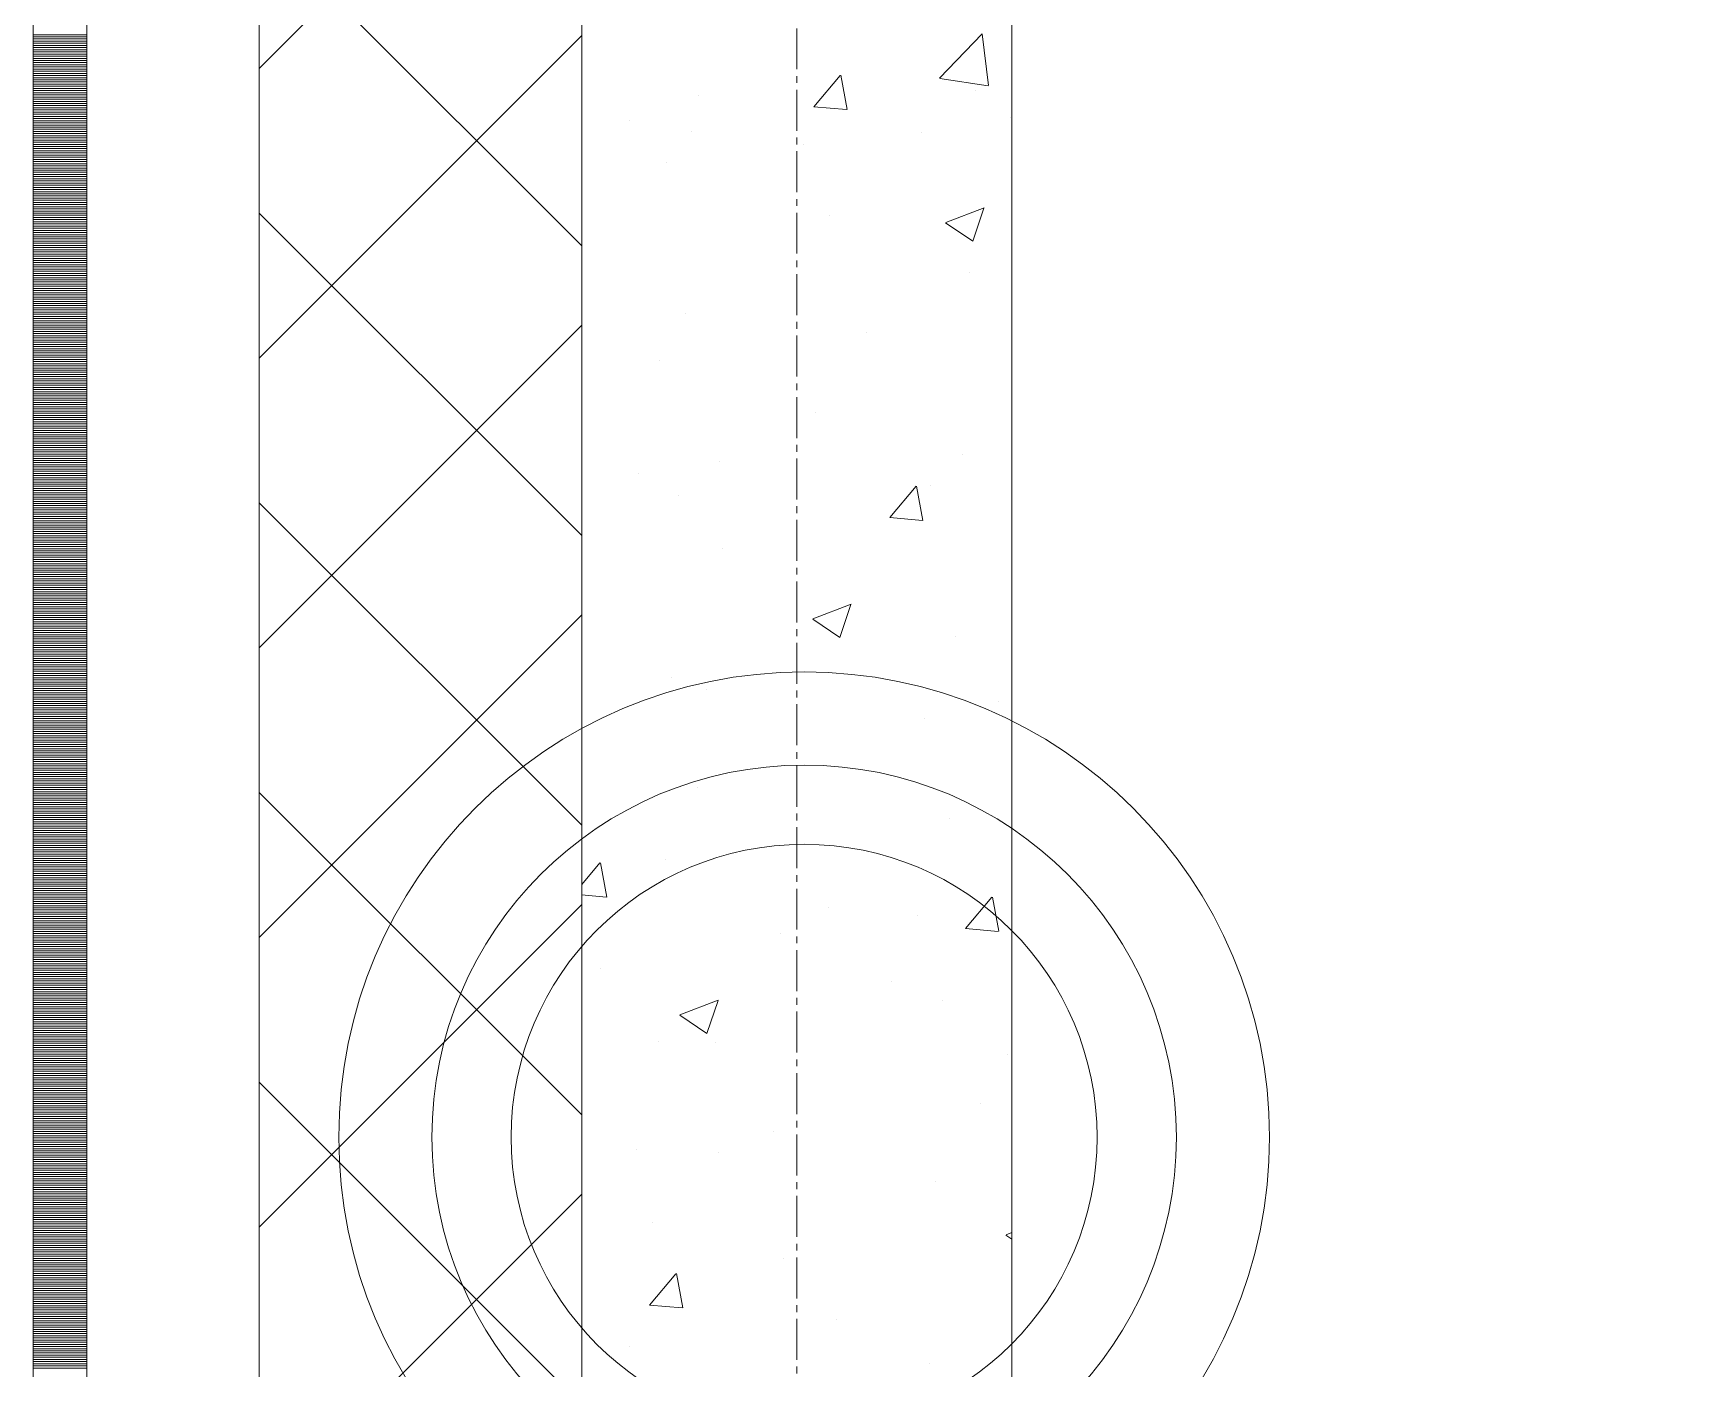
# Model space of a CAD drawing. Header units: millimetres. Extents: x 538266 to 1167394, y 114608 to 637157.
# Drawn here: x 828883 to 829653, y 192864 to 193485 of the extents above; entities that cross this region are included whole.
import ezdxf
from ezdxf.enums import TextEntityAlignment as Align

# ---------------------------------------------------------------- set-up
doc = ezdxf.new("R2010")
doc.units = ezdxf.units.MM
doc.linetypes.add('CENTER2', pattern=[28.575, 19.05, -3.175, 3.175, -3.175])
doc.linetypes.add('DASHED', pattern=[19.05, 12.7, -6.35])
doc.layers.get('Defpoints').update_dxf_attribs({"color": 140})
doc.layers.add('АР_Делит', color=120, linetype='Continuous', lineweight=0, plot=False)
for name, color, linetype, lineweight in [('АР_Стены ПЕНОблок', 52, 'Continuous', 20), ('АР_Тонкая', 254, 'Continuous', 5), ('АР_Утеплитель', 31, 'Continuous', 0), ('АР_Штриховка', 8, 'Continuous', 0)]:
    doc.layers.add(name, color=color, linetype=linetype, lineweight=lineweight)
doc.layers.add('РД_Оси_100', color=7, linetype='Continuous', lineweight=0, true_color=0x525252)
doc.styles.add('style1', font='ARIALN.TTF')

# ---------------------------------------------------------------- blocks, each defined once
blk = doc.blocks.new('2_этаж')
at = {"layer": 'АР_Делит', "color": 18, "true_color": 0x000000}
for radius in [216.34, 173.04, 136.21]:
    blk.add_circle((672876.96, 192971.33), radius, dxfattribs=at)
at = {"layer": 'АР_Стены ПЕНОблок', "color": 18, "linetype": 'Continuous', "lineweight": 20, "true_color": 0x000000}
for p, q in [((672773.57, 213213.25), (672773.57, 137013.25)), ((672973.57, 137013.25), (672973.57, 213213.25))]:
    blk.add_line(p, q, dxfattribs=at)
at = {"layer": 'АР_Тонкая', "color": 18, "linetype": 'Continuous', "lineweight": 5, "true_color": 0x000000}
for p, q in [((672518.57, 213213.25), (672518.57, 137013.25)), ((672543.57, 213213.25), (672543.57, 137013.25)), ((672543.57, 137013.25), (672543.57, 213213.25)), ((672623.57, 137013.25), (672623.57, 213213.25))]:
    blk.add_line(p, q, dxfattribs=at)
at = {"layer": 'АР_Утеплитель', "color": 18, "linetype": 'Continuous', "lineweight": 0, "true_color": 0x000000}
for p, q in [((672623.57, 213213.25), (672623.57, 137013.25)), ((672773.57, 137013.25), (672773.57, 213213.25))]:
    blk.add_line(p, q, dxfattribs=at)
at = {"layer": 'АР_Штриховка', "color": 18, "linetype": 'Continuous', "lineweight": 0, "true_color": 0x000000}
for p, q in [((672623.57, 193468.35), (672773.57, 193618.35)), ((672773.57, 193385.79), (672623.57, 193535.79)), ((672518.57, 193484), (672543.57, 193484)), ((672518.57, 193483), (672543.57, 193483)), ((672518.57, 193482), (672543.57, 193482)), ((672518.57, 193481), (672543.57, 193481)), ((672518.57, 193480), (672543.57, 193480)), ((672518.57, 193479), (672543.57, 193479)), ((672518.57, 193478), (672543.57, 193478)), ((672518.57, 193477), (672543.57, 193477)), ((672623.57, 193333.65), (672773.57, 193483.65)), ((672939.94, 193463.8), (672959.72, 193484.42)), ((672962.6, 193460.31), (672959.79, 193484.43)), ((672518.57, 193476), (672543.57, 193476)), ((672518.57, 193475), (672543.57, 193475)), ((672518.57, 193474), (672543.57, 193474)), ((672518.57, 193473), (672543.57, 193473)), ((672518.57, 193472), (672543.57, 193472)), ((672518.57, 193471), (672543.57, 193471)), ((672518.57, 193470), (672543.57, 193470)), ((672518.57, 193469), (672543.57, 193469)), ((672518.57, 193468), (672543.57, 193468)), ((672518.57, 193467), (672543.57, 193467)), ((672518.57, 193466), (672543.57, 193466)), ((672518.57, 193465), (672543.57, 193465)), ((672518.57, 193464), (672543.57, 193464)), ((672518.57, 193463), (672543.57, 193463)), ((672518.57, 193462), (672543.57, 193462)), ((672881.52, 193450.49), (672893.77, 193465.09)), ((672896.97, 193449.21), (672894.03, 193465.13)), ((672939.99, 193463.69), (672962.58, 193460.18)), ((672518.57, 193461), (672543.57, 193461)), ((672518.57, 193460), (672543.57, 193460)), ((672518.57, 193459), (672543.57, 193459)), ((672518.57, 193458), (672543.57, 193458)), ((672518.57, 193457), (672543.57, 193457)), ((672518.57, 193456), (672543.57, 193456)), ((672518.57, 193455), (672543.57, 193455)), ((672518.57, 193454), (672543.57, 193454)), ((672828.02, 193455.79), (672828.02, 193455.79)), ((672956.73, 193457.87), (672956.73, 193457.87)), ((672518.57, 193453), (672543.57, 193453)), ((672518.57, 193452), (672543.57, 193452)), ((672518.57, 193451), (672543.57, 193451)), ((672518.57, 193450), (672543.57, 193450)), ((672518.57, 193449), (672543.57, 193449)), ((672518.57, 193448), (672543.57, 193448)), ((672518.57, 193447), (672543.57, 193447)), ((672881.52, 193450.49), (672896.71, 193449.16)), ((672518.57, 193446), (672543.57, 193446)), ((672518.57, 193445), (672543.57, 193445)), ((672518.57, 193444), (672543.57, 193444)), ((672518.57, 193443), (672543.57, 193443)), ((672518.57, 193442), (672543.57, 193442)), ((672518.57, 193441), (672543.57, 193441)), ((672518.57, 193440), (672543.57, 193440)), ((672518.57, 193439), (672543.57, 193439)), ((672796, 193444.07), (672796, 193444.07)), ((672824.81, 193438.83), (672824.81, 193438.83)), ((672972.74, 193445.55), (672972.74, 193445.55)), ((672518.57, 193438), (672543.57, 193438)), ((672518.57, 193437), (672543.57, 193437)), ((672518.57, 193436), (672543.57, 193436)), ((672518.57, 193435), (672543.57, 193435)), ((672518.57, 193434), (672543.57, 193434)), ((672518.57, 193433), (672543.57, 193433)), ((672518.57, 193432), (672543.57, 193432)), ((672518.57, 193431), (672543.57, 193431)), ((672876.54, 193432.88), (672876.54, 193432.88)), ((672931.59, 193438.34), (672931.59, 193438.34)), ((672518.57, 193430), (672543.57, 193430)), ((672518.57, 193429), (672543.57, 193429)), ((672518.57, 193428), (672543.57, 193428)), ((672518.57, 193427), (672543.57, 193427)), ((672518.57, 193426), (672543.57, 193426)), ((672518.57, 193425), (672543.57, 193425)), ((672518.57, 193424), (672543.57, 193424)), ((672518.57, 193423), (672543.57, 193423)), ((672812.96, 193424.51), (672812.96, 193424.51)), ((672518.57, 193422), (672543.57, 193422)), ((672518.57, 193421), (672543.57, 193421)), ((672518.57, 193420), (672543.57, 193420)), ((672518.57, 193419), (672543.57, 193419)), ((672518.57, 193418), (672543.57, 193418)), ((672518.57, 193417), (672543.57, 193417)), ((672518.57, 193416), (672543.57, 193416)), ((672518.57, 193415), (672543.57, 193415)), ((672518.57, 193414), (672543.57, 193414)), ((672518.57, 193413), (672543.57, 193413)), ((672518.57, 193412), (672543.57, 193412)), ((672518.57, 193411), (672543.57, 193411)), ((672518.57, 193410), (672543.57, 193410)), ((672518.57, 193409), (672543.57, 193409)), ((672518.57, 193408), (672543.57, 193408)), ((672518.57, 193407), (672543.57, 193407)), ((672518.57, 193406), (672543.57, 193406)), ((672518.57, 193405), (672543.57, 193405)), ((672518.57, 193404), (672543.57, 193404)), ((672518.57, 193403), (672543.57, 193403)), ((672518.57, 193402), (672543.57, 193402)), ((672518.57, 193401), (672543.57, 193401)), ((672518.57, 193400), (672543.57, 193400)), ((672773.57, 193251.08), (672623.57, 193401.08)), ((672888.88, 193400.02), (672888.88, 193400.02)), ((672942.81, 193396.59), (672960.59, 193403.42)), ((672955.39, 193387.91), (672960.54, 193403.26)), ((672518.57, 193399), (672543.57, 193399)), ((672518.57, 193398), (672543.57, 193398)), ((672518.57, 193397), (672543.57, 193397)), ((672518.57, 193396), (672543.57, 193396)), ((672518.57, 193395), (672543.57, 193395)), ((672518.57, 193394), (672543.57, 193394)), ((672518.57, 193393), (672543.57, 193393)), ((672942.74, 193396.44), (672955.37, 193387.92)), ((672518.57, 193392), (672543.57, 193392)), ((672518.57, 193391), (672543.57, 193391)), ((672518.57, 193390), (672543.57, 193390)), ((672518.57, 193389), (672543.57, 193389)), ((672518.57, 193388), (672543.57, 193388)), ((672518.57, 193387), (672543.57, 193387)), ((672518.57, 193386), (672543.57, 193386)), ((672518.57, 193385), (672543.57, 193385)), ((672518.57, 193384), (672543.57, 193384)), ((672518.57, 193383), (672543.57, 193383)), ((672518.57, 193382), (672543.57, 193382)), ((672518.57, 193381), (672543.57, 193381)), ((672518.57, 193380), (672543.57, 193380)), ((672518.57, 193379), (672543.57, 193379)), ((672518.57, 193378), (672543.57, 193378)), ((672518.57, 193377), (672543.57, 193377)), ((672518.57, 193376), (672543.57, 193376)), ((672518.57, 193375), (672543.57, 193375)), ((672518.57, 193374), (672543.57, 193374)), ((672518.57, 193373), (672543.57, 193373)), ((672518.57, 193372), (672543.57, 193372)), ((672518.57, 193371), (672543.57, 193371)), ((672518.57, 193370), (672543.57, 193370)), ((672518.57, 193369), (672543.57, 193369)), ((672953.64, 193373.32), (672953.64, 193373.32)), ((672518.57, 193368), (672543.57, 193368)), ((672518.57, 193367), (672543.57, 193367)), ((672518.57, 193366), (672543.57, 193366)), ((672518.57, 193365), (672543.57, 193365)), ((672518.57, 193364), (672543.57, 193364)), ((672518.57, 193363), (672543.57, 193363)), ((672518.57, 193362), (672543.57, 193362)), ((672518.57, 193361), (672543.57, 193361)), ((672518.57, 193360), (672543.57, 193360)), ((672518.57, 193359), (672543.57, 193359)), ((672518.57, 193358), (672543.57, 193358)), ((672518.57, 193357), (672543.57, 193357)), ((672518.57, 193356), (672543.57, 193356)), ((672518.57, 193355), (672543.57, 193355)), ((672518.57, 193354), (672543.57, 193354)), ((672821.72, 193354.27), (672821.72, 193354.27)), ((672518.57, 193353), (672543.57, 193353)), ((672518.57, 193352), (672543.57, 193352)), ((672518.57, 193351), (672543.57, 193351)), ((672518.57, 193350), (672543.57, 193350)), ((672518.57, 193349), (672543.57, 193349)), ((672518.57, 193348), (672543.57, 193348)), ((672518.57, 193347), (672543.57, 193347)), ((672518.57, 193346), (672543.57, 193346)), ((672623.57, 193198.94), (672773.57, 193348.94)), ((672518.57, 193345), (672543.57, 193345)), ((672518.57, 193344), (672543.57, 193344)), ((672518.57, 193343), (672543.57, 193343)), ((672518.57, 193342), (672543.57, 193342)), ((672518.57, 193341), (672543.57, 193341)), ((672518.57, 193340), (672543.57, 193340)), ((672518.57, 193339), (672543.57, 193339)), ((672905.92, 193345.37), (672905.92, 193345.37)), ((672518.57, 193338), (672543.57, 193338)), ((672518.57, 193337), (672543.57, 193337)), ((672518.57, 193336), (672543.57, 193336)), ((672518.57, 193335), (672543.57, 193335)), ((672518.57, 193334), (672543.57, 193334)), ((672518.57, 193333), (672543.57, 193333)), ((672518.57, 193332), (672543.57, 193332)), ((672518.57, 193331), (672543.57, 193331)), ((672809.72, 193332.7), (672809.72, 193332.7)), ((672518.57, 193330), (672543.57, 193330)), ((672518.57, 193329), (672543.57, 193329)), ((672518.57, 193328), (672543.57, 193328)), ((672518.57, 193327), (672543.57, 193327)), ((672518.57, 193326), (672543.57, 193326)), ((672518.57, 193325), (672543.57, 193325)), ((672518.57, 193324), (672543.57, 193324)), ((672518.57, 193323), (672543.57, 193323)), ((672518.57, 193322), (672543.57, 193322)), ((672518.57, 193321), (672543.57, 193321)), ((672518.57, 193320), (672543.57, 193320)), ((672518.57, 193319), (672543.57, 193319)), ((672518.57, 193318), (672543.57, 193318)), ((672518.57, 193317), (672543.57, 193317)), ((672518.57, 193316), (672543.57, 193316)), ((672518.57, 193315), (672543.57, 193315)), ((672518.57, 193314), (672543.57, 193314)), ((672518.57, 193313), (672543.57, 193313)), ((672518.57, 193312), (672543.57, 193312)), ((672518.57, 193311), (672543.57, 193311)), ((672518.57, 193310), (672543.57, 193310)), ((672518.57, 193309), (672543.57, 193309)), ((672518.57, 193308), (672543.57, 193308)), ((672882.13, 193308.55), (672882.13, 193308.55)), ((672518.57, 193307), (672543.57, 193307)), ((672518.57, 193306), (672543.57, 193306)), ((672518.57, 193305), (672543.57, 193305)), ((672518.57, 193304), (672543.57, 193304)), ((672518.57, 193303), (672543.57, 193303)), ((672518.57, 193302), (672543.57, 193302)), ((672518.57, 193301), (672543.57, 193301)), ((672518.57, 193300), (672543.57, 193300)), ((672518.57, 193299), (672543.57, 193299)), ((672518.57, 193298), (672543.57, 193298)), ((672518.57, 193297), (672543.57, 193297)), ((672518.57, 193296), (672543.57, 193296)), ((672518.57, 193295), (672543.57, 193295)), ((672518.57, 193294), (672543.57, 193294)), ((672518.57, 193293), (672543.57, 193293)), ((672518.57, 193292), (672543.57, 193292)), ((672518.57, 193291), (672543.57, 193291)), ((672518.57, 193290), (672543.57, 193290)), ((672518.57, 193289), (672543.57, 193289)), ((672518.57, 193288), (672543.57, 193288)), ((672518.57, 193287), (672543.57, 193287)), ((672518.57, 193286), (672543.57, 193286)), ((672518.57, 193285), (672543.57, 193285)), ((672837.76, 193285.7), (672837.76, 193285.7)), ((672950.55, 193288.76), (672950.55, 193288.76)), ((672518.57, 193284), (672543.57, 193284)), ((672518.57, 193283), (672543.57, 193283)), ((672518.57, 193282), (672543.57, 193282)), ((672518.57, 193281), (672543.57, 193281)), ((672518.57, 193280), (672543.57, 193280)), ((672518.57, 193279), (672543.57, 193279)), ((672518.57, 193278), (672543.57, 193278)), ((672518.57, 193277), (672543.57, 193277)), ((672800.09, 193280.16), (672800.09, 193280.16)), ((672518.57, 193276), (672543.57, 193276)), ((672518.57, 193275), (672543.57, 193275)), ((672518.57, 193274), (672543.57, 193274)), ((672518.57, 193273), (672543.57, 193273)), ((672518.57, 193272), (672543.57, 193272)), ((672518.57, 193271), (672543.57, 193271)), ((672518.57, 193270), (672543.57, 193270)), ((672518.57, 193269), (672543.57, 193269)), ((672818.63, 193269.72), (672818.63, 193269.72)), ((672916.77, 193259.44), (672929.01, 193274.03)), ((672932.21, 193258.15), (672929.27, 193274.07)), ((672935.68, 193274.43), (672935.68, 193274.43)), ((672518.57, 193268), (672543.57, 193268)), ((672518.57, 193267), (672543.57, 193267)), ((672518.57, 193266), (672543.57, 193266)), ((672518.57, 193265), (672543.57, 193265)), ((672518.57, 193264), (672543.57, 193264)), ((672518.57, 193263), (672543.57, 193263)), ((672518.57, 193262), (672543.57, 193262)), ((672773.57, 193116.38), (672623.57, 193266.38)), ((672518.57, 193261), (672543.57, 193261)), ((672518.57, 193260), (672543.57, 193260)), ((672518.57, 193259), (672543.57, 193259)), ((672518.57, 193258), (672543.57, 193258)), ((672518.57, 193257), (672543.57, 193257)), ((672518.57, 193256), (672543.57, 193256)), ((672518.57, 193255), (672543.57, 193255)), ((672518.57, 193254), (672543.57, 193254)), ((672916.77, 193259.43), (672931.95, 193258.1)), ((672518.57, 193253), (672543.57, 193253)), ((672518.57, 193252), (672543.57, 193252)), ((672518.57, 193251), (672543.57, 193251)), ((672518.57, 193250), (672543.57, 193250)), ((672518.57, 193249), (672543.57, 193249)), ((672518.57, 193248), (672543.57, 193248)), ((672518.57, 193247), (672543.57, 193247)), ((672518.57, 193246), (672543.57, 193246)), ((672518.57, 193245), (672543.57, 193245)), ((672518.57, 193244), (672543.57, 193244)), ((672518.57, 193243), (672543.57, 193243)), ((672518.57, 193242), (672543.57, 193242)), ((672518.57, 193241), (672543.57, 193241)), ((672518.57, 193240), (672543.57, 193240)), ((672518.57, 193239), (672543.57, 193239)), ((672839.1, 193245.19), (672839.1, 193245.19)), ((672518.57, 193238), (672543.57, 193238)), ((672518.57, 193237), (672543.57, 193237)), ((672518.57, 193236), (672543.57, 193236)), ((672518.57, 193235), (672543.57, 193235)), ((672518.57, 193234), (672543.57, 193234)), ((672518.57, 193233), (672543.57, 193233)), ((672518.57, 193232), (672543.57, 193232)), ((672518.57, 193231), (672543.57, 193231)), ((672518.57, 193230), (672543.57, 193230)), ((672518.57, 193229), (672543.57, 193229)), ((672518.57, 193228), (672543.57, 193228)), ((672518.57, 193227), (672543.57, 193227)), ((672518.57, 193226), (672543.57, 193226)), ((672518.57, 193225), (672543.57, 193225)), ((672518.57, 193224), (672543.57, 193224)), ((672518.57, 193223), (672543.57, 193223)), ((672518.57, 193222), (672543.57, 193222)), ((672518.57, 193221), (672543.57, 193221)), ((672518.57, 193220), (672543.57, 193220)), ((672518.57, 193219), (672543.57, 193219)), ((672518.57, 193218), (672543.57, 193218)), ((672518.57, 193217), (672543.57, 193217)), ((672518.57, 193216), (672543.57, 193216)), ((672518.57, 193215), (672543.57, 193215)), ((672881.01, 193212.41), (672898.79, 193219.23)), ((672893.59, 193203.72), (672898.74, 193219.07)), ((672518.57, 193214), (672543.57, 193214)), ((672518.57, 193213), (672543.57, 193213)), ((672518.57, 193212), (672543.57, 193212)), ((672518.57, 193211), (672543.57, 193211)), ((672518.57, 193210), (672543.57, 193210)), ((672518.57, 193209), (672543.57, 193209)), ((672518.57, 193208), (672543.57, 193208)), ((672623.57, 193064.24), (672773.57, 193214.24)), ((672880.94, 193212.25), (672893.57, 193203.73)), ((672518.57, 193207), (672543.57, 193207)), ((672518.57, 193206), (672543.57, 193206)), ((672518.57, 193205), (672543.57, 193205)), ((672518.57, 193204), (672543.57, 193204)), ((672518.57, 193203), (672543.57, 193203)), ((672518.57, 193202), (672543.57, 193202)), ((672518.57, 193201), (672543.57, 193201)), ((672518.57, 193200), (672543.57, 193200)), ((672947.47, 193204.21), (672947.47, 193204.21)), ((672518.57, 193199), (672543.57, 193199)), ((672518.57, 193198), (672543.57, 193198)), ((672518.57, 193197), (672543.57, 193197)), ((672518.57, 193196), (672543.57, 193196)), ((672518.57, 193195), (672543.57, 193195)), ((672518.57, 193194), (672543.57, 193194)), ((672518.57, 193193), (672543.57, 193193)), ((672518.57, 193192), (672543.57, 193192)), ((672518.57, 193191), (672543.57, 193191)), ((672518.57, 193190), (672543.57, 193190)), ((672518.57, 193189), (672543.57, 193189)), ((672518.57, 193188), (672543.57, 193188)), ((672518.57, 193187), (672543.57, 193187)), ((672518.57, 193186), (672543.57, 193186)), ((672518.57, 193185), (672543.57, 193185)), ((672815.54, 193185.16), (672815.54, 193185.16)), ((672518.57, 193184), (672543.57, 193184)), ((672518.57, 193183), (672543.57, 193183)), ((672518.57, 193182), (672543.57, 193182)), ((672518.57, 193181), (672543.57, 193181)), ((672518.57, 193180), (672543.57, 193180)), ((672518.57, 193179), (672543.57, 193179)), ((672518.57, 193178), (672543.57, 193178)), ((672518.57, 193177), (672543.57, 193177)), ((672831.6, 193179.44), (672831.6, 193179.44)), ((672518.57, 193176), (672543.57, 193176)), ((672518.57, 193175), (672543.57, 193175)), ((672518.57, 193174), (672543.57, 193174)), ((672518.57, 193173), (672543.57, 193173)), ((672518.57, 193172), (672543.57, 193172)), ((672518.57, 193171), (672543.57, 193171)), ((672518.57, 193170), (672543.57, 193170)), ((672518.57, 193169), (672543.57, 193169)), ((672967.19, 193173.71), (672967.19, 193173.71)), ((672518.57, 193168), (672543.57, 193168)), ((672518.57, 193167), (672543.57, 193167)), ((672518.57, 193166), (672543.57, 193166)), ((672518.57, 193165), (672543.57, 193165)), ((672518.57, 193164), (672543.57, 193164)), ((672518.57, 193163), (672543.57, 193163)), ((672518.57, 193162), (672543.57, 193162)), ((672518.57, 193161), (672543.57, 193161)), ((672932.7, 193166.13), (672932.7, 193166.13)), ((672518.57, 193160), (672543.57, 193160)), ((672518.57, 193159), (672543.57, 193159)), ((672518.57, 193158), (672543.57, 193158)), ((672518.57, 193157), (672543.57, 193157)), ((672518.57, 193156), (672543.57, 193156)), ((672518.57, 193155), (672543.57, 193155)), ((672518.57, 193154), (672543.57, 193154)), ((672518.57, 193153), (672543.57, 193153)), ((672518.57, 193152), (672543.57, 193152)), ((672518.57, 193151), (672543.57, 193151)), ((672518.57, 193150), (672543.57, 193150)), ((672518.57, 193149), (672543.57, 193149)), ((672518.57, 193148), (672543.57, 193148)), ((672518.57, 193147), (672543.57, 193147)), ((672518.57, 193146), (672543.57, 193146)), ((672518.57, 193145), (672543.57, 193145)), ((672518.57, 193144), (672543.57, 193144)), ((672518.57, 193143), (672543.57, 193143)), ((672518.57, 193142), (672543.57, 193142)), ((672518.57, 193141), (672543.57, 193141)), ((672518.57, 193140), (672543.57, 193140)), ((672518.57, 193139), (672543.57, 193139)), ((672518.57, 193138), (672543.57, 193138)), ((672518.57, 193137), (672543.57, 193137)), ((672518.57, 193136), (672543.57, 193136)), ((672518.57, 193135), (672543.57, 193135)), ((672518.57, 193134), (672543.57, 193134)), ((672518.57, 193133), (672543.57, 193133)), ((672518.57, 193132), (672543.57, 193132)), ((672518.57, 193131), (672543.57, 193131)), ((672773.57, 192981.67), (672623.57, 193131.67)), ((672827.27, 193134.15), (672827.27, 193134.15)), ((672518.57, 193130), (672543.57, 193130)), ((672518.57, 193129), (672543.57, 193129)), ((672518.57, 193128), (672543.57, 193128)), ((672518.57, 193127), (672543.57, 193127)), ((672518.57, 193126), (672543.57, 193126)), ((672518.57, 193125), (672543.57, 193125)), ((672518.57, 193124), (672543.57, 193124)), ((672518.57, 193123), (672543.57, 193123)), ((672518.57, 193122), (672543.57, 193122)), ((672518.57, 193121), (672543.57, 193121)), ((672518.57, 193120), (672543.57, 193120)), ((672518.57, 193119), (672543.57, 193119)), ((672518.57, 193118), (672543.57, 193118)), ((672518.57, 193117), (672543.57, 193117)), ((672518.57, 193116), (672543.57, 193116)), ((672518.57, 193115), (672543.57, 193115)), ((672944.38, 193119.65), (672944.38, 193119.65)), ((672518.57, 193114), (672543.57, 193114)), ((672518.57, 193113), (672543.57, 193113)), ((672518.57, 193112), (672543.57, 193112)), ((672518.57, 193111), (672543.57, 193111)), ((672518.57, 193110), (672543.57, 193110)), ((672518.57, 193109), (672543.57, 193109)), ((672518.57, 193108), (672543.57, 193108)), ((672518.57, 193107), (672543.57, 193107)), ((672518.57, 193106), (672543.57, 193106)), ((672518.57, 193105), (672543.57, 193105)), ((672518.57, 193104), (672543.57, 193104)), ((672518.57, 193103), (672543.57, 193103)), ((672518.57, 193102), (672543.57, 193102)), ((672518.57, 193101), (672543.57, 193101)), ((672518.57, 193100), (672543.57, 193100)), ((672812.45, 193100.61), (672812.45, 193100.61)), ((672518.57, 193099), (672543.57, 193099)), ((672518.57, 193098), (672543.57, 193098)), ((672518.57, 193097), (672543.57, 193097)), ((672518.57, 193096), (672543.57, 193096)), ((672518.57, 193095), (672543.57, 193095)), ((672518.57, 193094), (672543.57, 193094)), ((672518.57, 193093), (672543.57, 193093)), ((672518.57, 193092), (672543.57, 193092)), ((672773.57, 193088.78), (672782.07, 193098.91)), ((672785.27, 193083.03), (672782.33, 193098.95)), ((672518.57, 193091), (672543.57, 193091)), ((672518.57, 193090), (672543.57, 193090)), ((672518.57, 193089), (672543.57, 193089)), ((672518.57, 193088), (672543.57, 193088)), ((672518.57, 193087), (672543.57, 193087)), ((672518.57, 193086), (672543.57, 193086)), ((672518.57, 193085), (672543.57, 193085)), ((672518.57, 193084), (672543.57, 193084)), ((672773.57, 193083.99), (672785.01, 193082.98)), ((672518.57, 193083), (672543.57, 193083)), ((672518.57, 193082), (672543.57, 193082)), ((672518.57, 193081), (672543.57, 193081)), ((672518.57, 193080), (672543.57, 193080)), ((672518.57, 193079), (672543.57, 193079)), ((672518.57, 193078), (672543.57, 193078)), ((672518.57, 193077), (672543.57, 193077)), ((672623.57, 192929.54), (672773.57, 193079.54)), ((672888.13, 193078.38), (672888.13, 193078.38)), ((672952.01, 193068.38), (672964.26, 193082.97)), ((672967.45, 193067.09), (672964.52, 193083.01)), ((672518.57, 193076), (672543.57, 193076)), ((672518.57, 193075), (672543.57, 193075)), ((672518.57, 193074), (672543.57, 193074)), ((672518.57, 193073), (672543.57, 193073)), ((672518.57, 193072), (672543.57, 193072)), ((672518.57, 193071), (672543.57, 193071)), ((672518.57, 193070), (672543.57, 193070)), ((672518.57, 193069), (672543.57, 193069)), ((672929.46, 193074.32), (672929.46, 193074.32)), ((672518.57, 193068), (672543.57, 193068)), ((672518.57, 193067), (672543.57, 193067)), ((672518.57, 193066), (672543.57, 193066)), ((672518.57, 193065), (672543.57, 193065)), ((672518.57, 193064), (672543.57, 193064)), ((672518.57, 193063), (672543.57, 193063)), ((672518.57, 193062), (672543.57, 193062)), ((672518.57, 193061), (672543.57, 193061)), ((672865.88, 193065.95), (672865.88, 193065.95)), ((672952.01, 193068.37), (672967.19, 193067.05)), ((672518.57, 193060), (672543.57, 193060)), ((672518.57, 193059), (672543.57, 193059)), ((672518.57, 193058), (672543.57, 193058)), ((672518.57, 193057), (672543.57, 193057)), ((672518.57, 193056), (672543.57, 193056)), ((672518.57, 193055), (672543.57, 193055)), ((672518.57, 193054), (672543.57, 193054)), ((672518.57, 193053), (672543.57, 193053)), ((672518.57, 193052), (672543.57, 193052)), ((672518.57, 193051), (672543.57, 193051)), ((672518.57, 193050), (672543.57, 193050)), ((672518.57, 193049), (672543.57, 193049)), ((672518.57, 193048), (672543.57, 193048)), ((672518.57, 193047), (672543.57, 193047)), ((672518.57, 193046), (672543.57, 193046)), ((672782.13, 193049.64), (672782.13, 193049.64)), ((672518.57, 193045), (672543.57, 193045)), ((672518.57, 193044), (672543.57, 193044)), ((672518.57, 193043), (672543.57, 193043)), ((672518.57, 193042), (672543.57, 193042)), ((672518.57, 193041), (672543.57, 193041)), ((672518.57, 193040), (672543.57, 193040)), ((672518.57, 193039), (672543.57, 193039)), ((672518.57, 193038), (672543.57, 193038)), ((672917.72, 193043.92), (672917.72, 193043.92)), ((672518.57, 193037), (672543.57, 193037)), ((672518.57, 193036), (672543.57, 193036)), ((672518.57, 193035), (672543.57, 193035)), ((672518.57, 193034), (672543.57, 193034)), ((672518.57, 193033), (672543.57, 193033)), ((672518.57, 193032), (672543.57, 193032)), ((672518.57, 193031), (672543.57, 193031)), ((672518.57, 193030), (672543.57, 193030)), ((672819.21, 193028.22), (672836.99, 193035.04)), ((672831.79, 193019.54), (672836.94, 193034.88)), ((672941.29, 193035.1), (672941.29, 193035.1)), ((672518.57, 193029), (672543.57, 193029)), ((672518.57, 193028), (672543.57, 193028)), ((672518.57, 193027), (672543.57, 193027)), ((672518.57, 193026), (672543.57, 193026)), ((672518.57, 193025), (672543.57, 193025)), ((672518.57, 193024), (672543.57, 193024)), ((672518.57, 193023), (672543.57, 193023)), ((672819.14, 193028.06), (672831.77, 193019.54)), ((672518.57, 193022), (672543.57, 193022)), ((672518.57, 193021), (672543.57, 193021)), ((672518.57, 193020), (672543.57, 193020)), ((672518.57, 193019), (672543.57, 193019)), ((672518.57, 193018), (672543.57, 193018)), ((672518.57, 193017), (672543.57, 193017)), ((672518.57, 193016), (672543.57, 193016)), ((672518.57, 193015), (672543.57, 193015)), ((672809.36, 193016.05), (672809.36, 193016.05)), ((672835.69, 193015.53), (672835.69, 193015.53)), ((672518.57, 193014), (672543.57, 193014)), ((672518.57, 193013), (672543.57, 193013)), ((672518.57, 193012), (672543.57, 193012)), ((672518.57, 193011), (672543.57, 193011)), ((672518.57, 193010), (672543.57, 193010)), ((672518.57, 193009), (672543.57, 193009)), ((672518.57, 193008), (672543.57, 193008)), ((672518.57, 193007), (672543.57, 193007)), ((672971.28, 193009.8), (672971.28, 193009.8)), ((672518.57, 193006), (672543.57, 193006)), ((672518.57, 193005), (672543.57, 193005)), ((672518.57, 193004), (672543.57, 193004)), ((672518.57, 193003), (672543.57, 193003)), ((672518.57, 193002), (672543.57, 193002)), ((672518.57, 193001), (672543.57, 193001)), ((672518.57, 193000), (672543.57, 193000)), ((672518.57, 192999), (672543.57, 192999)), ((672518.57, 192998), (672543.57, 192998)), ((672518.57, 192997), (672543.57, 192997)), ((672518.57, 192996), (672543.57, 192996)), ((672518.57, 192995), (672543.57, 192995)), ((672518.57, 192994), (672543.57, 192994)), ((672518.57, 192993), (672543.57, 192993)), ((672518.57, 192992), (672543.57, 192992)), ((672773.57, 192846.97), (672623.57, 192996.97)), ((672518.57, 192991), (672543.57, 192991)), ((672518.57, 192990), (672543.57, 192990)), ((672518.57, 192989), (672543.57, 192989)), ((672518.57, 192988), (672543.57, 192988)), ((672518.57, 192987), (672543.57, 192987)), ((672518.57, 192986), (672543.57, 192986)), ((672518.57, 192985), (672543.57, 192985)), ((672518.57, 192984), (672543.57, 192984)), ((672958.84, 192986.8), (672958.84, 192986.8)), ((672518.57, 192983), (672543.57, 192983)), ((672518.57, 192982), (672543.57, 192982)), ((672518.57, 192981), (672543.57, 192981)), ((672518.57, 192980), (672543.57, 192980)), ((672518.57, 192979), (672543.57, 192979)), ((672518.57, 192978), (672543.57, 192978)), ((672518.57, 192977), (672543.57, 192977)), ((672518.57, 192976), (672543.57, 192976)), ((672518.57, 192975), (672543.57, 192975)), ((672518.57, 192974), (672543.57, 192974)), ((672518.57, 192973), (672543.57, 192973)), ((672518.57, 192972), (672543.57, 192972)), ((672518.57, 192971), (672543.57, 192971)), ((672518.57, 192970), (672543.57, 192970)), ((672518.57, 192969), (672543.57, 192969)), ((672862.64, 192974.14), (672862.64, 192974.14)), ((672518.57, 192968), (672543.57, 192968)), ((672518.57, 192967), (672543.57, 192967)), ((672518.57, 192966), (672543.57, 192966)), ((672518.57, 192965), (672543.57, 192965)), ((672518.57, 192964), (672543.57, 192964)), ((672518.57, 192963), (672543.57, 192963)), ((672518.57, 192962), (672543.57, 192962)), ((672518.57, 192961), (672543.57, 192961)), ((672799.06, 192965.77), (672799.06, 192965.77)), ((672837.01, 192964.07), (672837.01, 192964.07)), ((672518.57, 192960), (672543.57, 192960)), ((672518.57, 192959), (672543.57, 192959)), ((672518.57, 192958), (672543.57, 192958)), ((672518.57, 192957), (672543.57, 192957)), ((672518.57, 192956), (672543.57, 192956)), ((672518.57, 192955), (672543.57, 192955)), ((672518.57, 192954), (672543.57, 192954)), ((672518.57, 192953), (672543.57, 192953)), ((672518.57, 192952), (672543.57, 192952)), ((672518.57, 192951), (672543.57, 192951)), ((672518.57, 192950), (672543.57, 192950)), ((672518.57, 192949), (672543.57, 192949)), ((672518.57, 192948), (672543.57, 192948)), ((672518.57, 192947), (672543.57, 192947)), ((672518.57, 192946), (672543.57, 192946)), ((672938.2, 192950.54), (672938.2, 192950.54)), ((672518.57, 192945), (672543.57, 192945)), ((672518.57, 192944), (672543.57, 192944)), ((672518.57, 192943), (672543.57, 192943)), ((672518.57, 192942), (672543.57, 192942)), ((672518.57, 192941), (672543.57, 192941)), ((672518.57, 192940), (672543.57, 192940)), ((672518.57, 192939), (672543.57, 192939)), ((672518.57, 192938), (672543.57, 192938)), ((672623.57, 192794.83), (672773.57, 192944.83)), ((672518.57, 192937), (672543.57, 192937)), ((672518.57, 192936), (672543.57, 192936)), ((672518.57, 192935), (672543.57, 192935)), ((672518.57, 192934), (672543.57, 192934)), ((672518.57, 192933), (672543.57, 192933)), ((672518.57, 192932), (672543.57, 192932)), ((672518.57, 192931), (672543.57, 192931)), ((672518.57, 192930), (672543.57, 192930)), ((672806.28, 192931.5), (672806.28, 192931.5)), ((672518.57, 192929), (672543.57, 192929)), ((672518.57, 192928), (672543.57, 192928)), ((672518.57, 192927), (672543.57, 192927)), ((672518.57, 192926), (672543.57, 192926)), ((672518.57, 192925), (672543.57, 192925)), ((672518.57, 192924), (672543.57, 192924)), ((672518.57, 192923), (672543.57, 192923)), ((672970.75, 192925.8), (672973.57, 192923.9)), ((672970.82, 192925.95), (672973.57, 192927.01)), ((672518.57, 192922), (672543.57, 192922)), ((672518.57, 192921), (672543.57, 192921)), ((672518.57, 192920), (672543.57, 192920)), ((672518.57, 192919), (672543.57, 192919)), ((672518.57, 192918), (672543.57, 192918)), ((672518.57, 192917), (672543.57, 192917)), ((672518.57, 192916), (672543.57, 192916)), ((672518.57, 192915), (672543.57, 192915)), ((672867.19, 192914.8), (672867.19, 192914.8)), ((672518.57, 192914), (672543.57, 192914)), ((672518.57, 192913), (672543.57, 192913)), ((672518.57, 192912), (672543.57, 192912)), ((672518.57, 192911), (672543.57, 192911)), ((672518.57, 192910), (672543.57, 192910)), ((672518.57, 192909), (672543.57, 192909)), ((672518.57, 192908), (672543.57, 192908)), ((672518.57, 192907), (672543.57, 192907)), ((672805.07, 192893.26), (672817.31, 192907.85)), ((672820.51, 192891.98), (672817.57, 192907.9)), ((672518.57, 192906), (672543.57, 192906)), ((672518.57, 192905), (672543.57, 192905)), ((672518.57, 192904), (672543.57, 192904)), ((672518.57, 192903), (672543.57, 192903)), ((672518.57, 192902), (672543.57, 192902)), ((672518.57, 192901), (672543.57, 192901)), ((672518.57, 192900), (672543.57, 192900)), ((672518.57, 192899), (672543.57, 192899)), ((672518.57, 192898), (672543.57, 192898)), ((672518.57, 192897), (672543.57, 192897)), ((672518.57, 192896), (672543.57, 192896)), ((672518.57, 192895), (672543.57, 192895)), ((672518.57, 192894), (672543.57, 192894)), ((672518.57, 192893), (672543.57, 192893)), ((672518.57, 192892), (672543.57, 192892)), ((672805.07, 192893.26), (672820.25, 192891.93)), ((672518.57, 192891), (672543.57, 192891)), ((672518.57, 192890), (672543.57, 192890)), ((672518.57, 192889), (672543.57, 192889)), ((672518.57, 192888), (672543.57, 192888)), ((672518.57, 192887), (672543.57, 192887)), ((672518.57, 192886), (672543.57, 192886)), ((672518.57, 192885), (672543.57, 192885)), ((672518.57, 192884), (672543.57, 192884)), ((672892.02, 192886.62), (672892.02, 192886.62)), ((672518.57, 192883), (672543.57, 192883)), ((672518.57, 192882), (672543.57, 192882)), ((672518.57, 192881), (672543.57, 192881)), ((672518.57, 192880), (672543.57, 192880)), ((672518.57, 192879), (672543.57, 192879)), ((672518.57, 192878), (672543.57, 192878)), ((672518.57, 192877), (672543.57, 192877)), ((672518.57, 192876), (672543.57, 192876)), ((672518.57, 192875), (672543.57, 192875)), ((672518.57, 192874), (672543.57, 192874)), ((672518.57, 192873), (672543.57, 192873)), ((672518.57, 192872), (672543.57, 192872)), ((672518.57, 192871), (672543.57, 192871)), ((672518.57, 192870), (672543.57, 192870)), ((672518.57, 192869), (672543.57, 192869)), ((672795.82, 192873.96), (672795.82, 192873.96)), ((672518.57, 192868), (672543.57, 192868)), ((672518.57, 192867), (672543.57, 192867)), ((672518.57, 192866), (672543.57, 192866)), ((672518.57, 192865), (672543.57, 192865)), ((672518.57, 192864), (672543.57, 192864)), ((672935.11, 192865.99), (672935.11, 192865.99))]:
    blk.add_line(p, q, dxfattribs=at)
at = {"layer": 'Defpoints', "color": 18, "true_color": 0x000000, "style": 'style1'}
for p in [(677970.57, 219836.39), (678101.19, 211681.39)]:
    blk.add_attdef('АР-ПОМЕЩЕНИЕ:НАИМЕНОВАНИЕ', text='', height=100, dxfattribs=at).set_placement(p, align=Align.MIDDLE)
blk = doc.blocks.new('СОШ_2200_АР_ОСИ_М100_28.05.24')
at = {"layer": 'АР_Делит', "color": 251, "linetype": 'DASHED', "true_color": 0x636466}
blk.add_lwpolyline([(114955, 135155), (114955, -355), (93595.036, -355), (93595.036, 13855), (94145, 13855), (94145, 68320), (66055, 68320), (66055, 13857.73), (83455, 13857.73), (83455, -355), (45245, -355), (45245, 13145), (44695, 13145), (44695, 26755), (45245, 26755), (45245, 68320), (20455, 68320), (20455, 26755), (27955, 26755), (27955, 13145), (-355, 13145), (-355, 100855)], dxfattribs=at)
at = {"layer": 'РД_Оси_100', "color": 251, "linetype": 'CENTER2', "true_color": 0x636466}
blk.add_line((0, -6155), (0, 139938.679), dxfattribs=at)

msp = doc.modelspace()

# ---------------------------------------------------------------- block references
msp.add_blockref('2_этаж', (156364.26, 0))
at = {"layer": 'РД_Оси_100'}
msp.add_blockref('СОШ_2200_АР_ОСИ_М100_28.05.24', (829237.83, 122413.25), dxfattribs=at)

doc.saveas('drawing.dxf')
